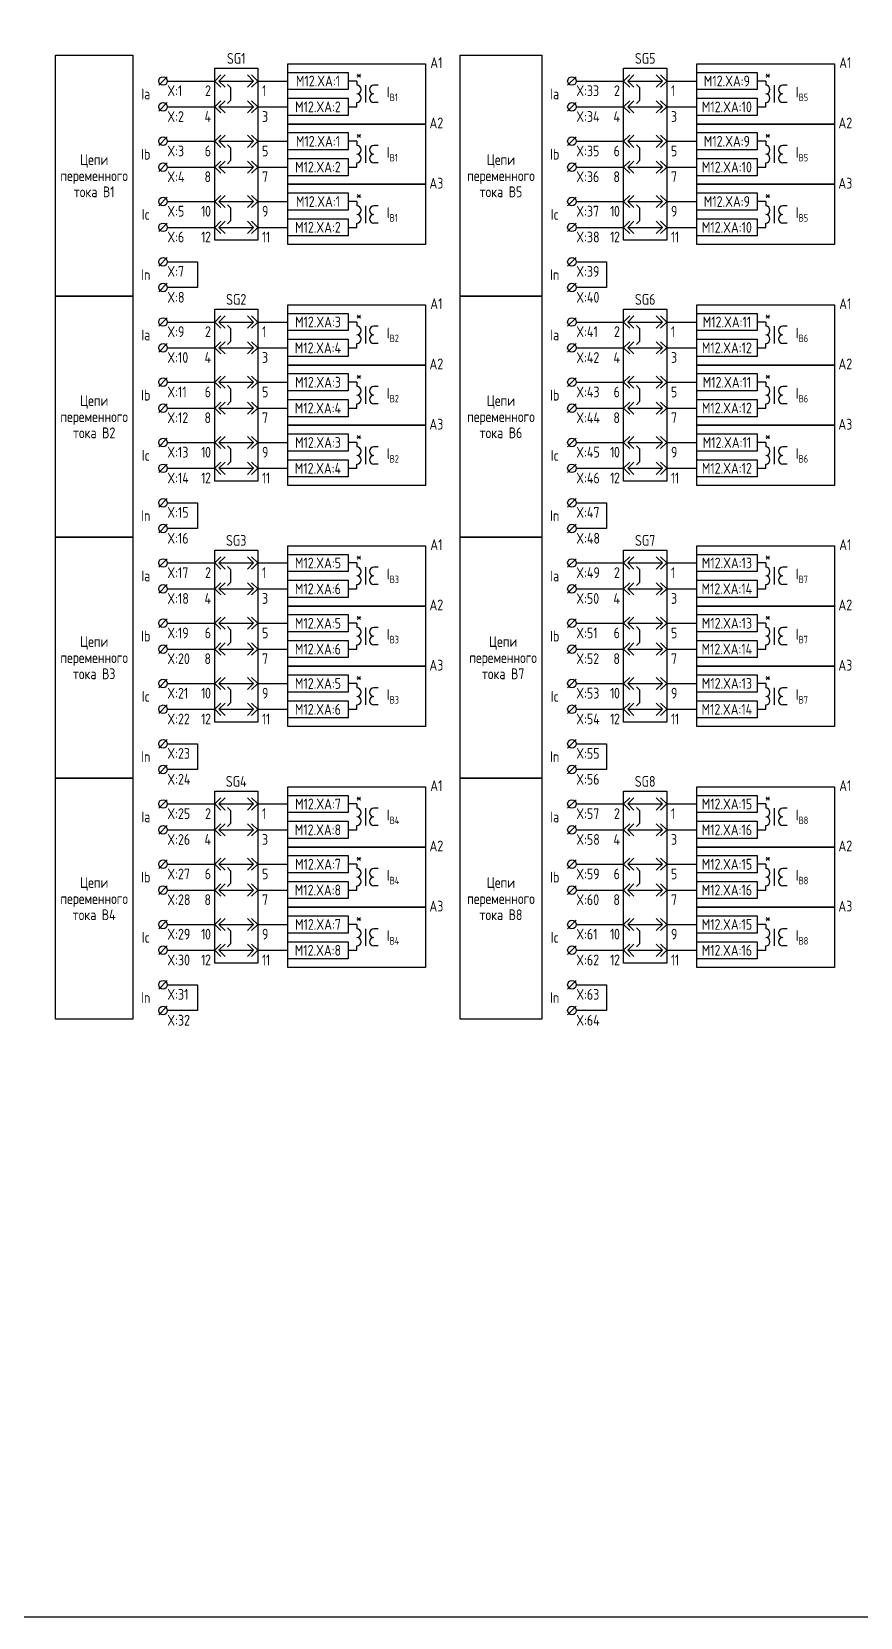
# Model space of a CAD drawing. Header units: millimetres. Extents: x -997 to 6341, y -90 to 618.
# Drawn here: x 20.5 to 213, y -90 to 278.5 of the extents above; entities that cross this region are included whole.
import ezdxf

# ---------------------------------------------------------------- set-up
doc = ezdxf.new("R2010")
doc.units = ezdxf.units.MM
doc.styles.add('Gost_type_A', font='GOST_A.TTF')

# ---------------------------------------------------------------- blocks, each defined once
blk = doc.blocks.new('БИ_разъем')
for p, q in [((0, 0), (1.41, 1.41)), ((0, 0), (1.41, 1.41)), ((0, 0), (1.41, -1.41)), ((0, 0), (1.41, -1.41)), ((1, 0), (2.41, 1.41)), ((1, 0), (2.41, -1.41)), ((1, 0), (9, 0)), ((9, 0), (7.59, 1.41)), ((9, 0), (7.59, -1.41)), ((10, 0), (8.59, 1.41)), ((10, 0), (8.59, 1.41)), ((10, 0), (8.59, -1.41)), ((10, 0), (8.59, -1.41))]:
    blk.add_line(p, q)
blk = doc.blocks.new('БИ_перемычка')
for p, q in [((2.97, -0.79), (3.67, -1.5)), ((3.67, -1.5), (3.67, -4.5)), ((2.97, -5.21), (3.67, -4.5))]:
    blk.add_line(p, q)

msp = doc.modelspace()

# ---------------------------------------------------------------- linework, layer by layer
for p, q in [((52, 268), (50, 266)), ((52, 267), (63, 267)), ((73, 267), (80, 267)), ((96, 267), (94, 267)), ((147, 268), (145, 266)), ((147, 267), (158, 267)), ((168, 267), (175, 267)), ((191, 267), (189, 267)), ((52, 262), (50, 260)), ((147, 262), (145, 260)), ((52.01, 261), (62.83, 261)), ((73.17, 261), (80, 261)), ((94, 261), (96, 261)), ((147, 261), (157.83, 261)), ((168.17, 261), (175, 261)), ((189, 261), (191, 261)), ((52, 254), (50, 252)), ((52.01, 253), (62.83, 253)), ((73.17, 253), (80, 253)), ((96, 253), (94, 253)), ((147, 254), (145, 252)), ((147, 253), (157.83, 253)), ((168.17, 253), (175, 253)), ((191, 253), (189, 253)), ((52, 248), (50, 246)), ((52.01, 247), (62.83, 247)), ((73.17, 247), (80, 247)), ((94, 247), (96, 247)), ((147, 248), (145, 246)), ((147, 247), (157.83, 247)), ((168.17, 247), (175, 247)), ((189, 247), (191, 247)), ((52, 240), (50, 238)), ((147, 240), (145, 238)), ((52.01, 239), (62.83, 239)), ((73.17, 239), (80, 239)), ((96, 239), (94, 239)), ((147, 239), (157.83, 239)), ((168.17, 239), (175, 239)), ((191, 239), (189, 239)), ((52, 234), (50, 232)), ((52.01, 233), (62.83, 233)), ((73.17, 233), (80, 233)), ((94, 233), (96, 233)), ((147, 234), (145, 232)), ((147, 233), (157.83, 233)), ((168.17, 233), (175, 233)), ((189, 233), (191, 233)), ((52, 226), (50, 224)), ((52.01, 225), (59, 225)), ((59, 225), (59, 219)), ((147, 226), (145, 224)), ((147, 225), (154, 225)), ((154, 225), (154, 219)), ((52, 220), (50, 218)), ((59, 219), (52.01, 219)), ((147, 220), (145, 218)), ((154, 219), (147, 219)), ((52, 212), (50, 210)), ((52, 211), (63, 211)), ((73, 211), (80, 211)), ((96, 211), (94, 211)), ((147, 212), (145, 210)), ((147, 211), (158, 211)), ((168, 211), (175, 211)), ((191, 211), (189, 211)), ((52, 206), (50, 204)), ((52.01, 205), (62.83, 205)), ((73.17, 205), (80, 205)), ((94, 205), (96, 205)), ((147, 206), (145, 204)), ((147, 205), (157.83, 205)), ((168.17, 205), (175, 205)), ((189, 205), (191, 205)), ((52, 198), (50, 196)), ((52.01, 197), (62.83, 197)), ((73.17, 197), (80, 197)), ((96, 197), (94, 197)), ((147, 198), (145, 196)), ((147, 197), (157.83, 197)), ((168.17, 197), (175, 197)), ((191, 197), (189, 197)), ((52, 192), (50, 190)), ((147, 192), (145, 190)), ((52.01, 191), (62.83, 191)), ((73.17, 191), (80, 191)), ((94, 191), (96, 191)), ((147, 191), (157.83, 191)), ((168.17, 191), (175, 191)), ((189, 191), (191, 191)), ((52, 184), (50, 182)), ((52.01, 183), (62.83, 183)), ((73.17, 183), (80, 183)), ((96, 183), (94, 183)), ((147, 184), (145, 182)), ((147, 183), (157.83, 183)), ((168.17, 183), (175, 183)), ((191, 183), (189, 183)), ((52, 178), (50, 176)), ((52.01, 177), (62.83, 177)), ((73.17, 177), (80, 177)), ((94, 177), (96, 177)), ((147, 178), (145, 176)), ((147, 177), (157.83, 177)), ((168.17, 177), (175, 177)), ((189, 177), (191, 177)), ((52, 170), (50, 168)), ((147, 170), (145, 168)), ((52.01, 169), (59, 169)), ((59, 169), (59, 163)), ((147, 169), (154, 169)), ((154, 169), (154, 163)), ((52, 164), (50, 162)), ((59, 163), (52.01, 163)), ((147, 164), (145, 162)), ((154, 163), (147, 163)), ((52, 156), (50, 154)), ((52, 155), (63, 155)), ((73, 155), (80, 155)), ((96, 155), (94, 155)), ((147, 156), (145, 154)), ((147, 155), (158, 155)), ((168, 155), (175, 155)), ((191, 155), (189, 155)), ((52, 150), (50, 148)), ((52.01, 149), (62.83, 149)), ((73.17, 149), (80, 149)), ((94, 149), (96, 149)), ((147, 150), (145, 148)), ((147, 149), (157.83, 149)), ((168.17, 149), (175, 149)), ((189, 149), (191, 149)), ((52, 142), (50, 140)), ((52.01, 141), (62.83, 141)), ((73.17, 141), (80, 141)), ((96, 141), (94, 141)), ((147, 142), (145, 140)), ((147, 141), (157.83, 141)), ((168.17, 141), (175, 141)), ((191, 141), (189, 141)), ((52, 136), (50, 134)), ((52.01, 135), (62.83, 135)), ((73.17, 135), (80, 135)), ((94, 135), (96, 135)), ((147, 136), (145, 134)), ((147, 135), (157.83, 135)), ((168.17, 135), (175, 135)), ((189, 135), (191, 135)), ((52, 128), (50, 126)), ((52.01, 127), (62.83, 127)), ((73.17, 127), (80, 127)), ((96, 127), (94, 127)), ((147, 128), (145, 126)), ((147, 127), (157.83, 127)), ((168.17, 127), (175, 127)), ((191, 127), (189, 127)), ((52, 122), (50, 120)), ((147, 122), (145, 120)), ((52.01, 121), (62.83, 121)), ((73.17, 121), (80, 121)), ((94, 121), (96, 121)), ((147, 121), (157.83, 121)), ((168.17, 121), (175, 121)), ((189, 121), (191, 121)), ((52, 114), (50, 112)), ((52.01, 113), (59, 113)), ((59, 113), (59, 107)), ((147, 114), (145, 112)), ((147, 113), (154, 113)), ((154, 113), (154, 107)), ((52, 108), (50, 106)), ((59, 107), (52.01, 107)), ((147, 108), (145, 106)), ((154, 107), (147, 107)), ((52, 100), (50, 98)), ((147, 100), (145, 98)), ((52, 99), (63, 99)), ((73, 99), (80, 99)), ((96, 99), (94, 99)), ((147, 99), (158, 99)), ((168, 99), (175, 99)), ((191, 99), (189, 99)), ((52, 94), (50, 92)), ((52.01, 93), (62.83, 93)), ((73.17, 93), (80, 93)), ((94, 93), (96, 93)), ((147, 94), (145, 92)), ((147, 93), (157.83, 93)), ((168.17, 93), (175, 93)), ((189, 93), (191, 93)), ((52, 86), (50, 84)), ((52.01, 85), (62.83, 85)), ((73.17, 85), (80, 85)), ((96, 85), (94, 85)), ((147, 86), (145, 84)), ((147, 85), (157.83, 85)), ((168.17, 85), (175, 85)), ((191, 85), (189, 85)), ((52, 80), (50, 78)), ((52.01, 79), (62.83, 79)), ((73.17, 79), (80, 79)), ((94, 79), (96, 79)), ((147, 80), (145, 78)), ((147, 79), (157.83, 79)), ((168.17, 79), (175, 79)), ((189, 79), (191, 79)), ((52, 72), (50, 70)), ((52.01, 71), (62.83, 71)), ((73.17, 71), (80, 71)), ((96, 71), (94, 71)), ((147, 72), (145, 70)), ((147, 71), (157.83, 71)), ((168.17, 71), (175, 71)), ((191, 71), (189, 71)), ((52, 66), (50, 64)), ((52.01, 65), (62.83, 65)), ((73.17, 65), (80, 65)), ((94, 65), (96, 65)), ((147, 66), (145, 64)), ((147, 65), (157.83, 65)), ((168.17, 65), (175, 65)), ((189, 65), (191, 65)), ((52, 58), (50, 56)), ((52.01, 57), (59, 57)), ((59, 57), (59, 51)), ((147, 58), (145, 56)), ((147, 57), (154, 57)), ((154, 57), (154, 51)), ((52, 52), (50, 50)), ((147, 52), (145, 50)), ((59, 51), (52.01, 51)), ((154, 51), (147, 51))]:
    msp.add_line(p, q)
at = {"ltscale": 4}
for p, q in [((96, 267), (96, 266)), ((96, 266.5), (96, 266)), ((98, 266), (98, 262)), ((98, 266), (98, 262)), ((101, 266), (100, 266)), ((101, 266), (100, 266)), ((191, 267), (191, 266)), ((191, 266.5), (191, 266)), ((193, 266), (193, 262)), ((193, 266), (193, 262)), ((196, 266), (195, 266)), ((196, 266), (195, 266)), ((96, 261), (96, 262)), ((101, 262), (100, 262)), ((101, 262), (100, 262)), ((191, 261), (191, 262)), ((196, 262), (195, 262)), ((196, 262), (195, 262)), ((96, 253), (96, 252)), ((96, 252.5), (96, 252)), ((98, 252), (98, 248)), ((98, 252), (98, 248)), ((101, 252), (100, 252)), ((101, 252), (100, 252)), ((191, 253), (191, 252)), ((191, 252.5), (191, 252)), ((193, 252), (193, 248)), ((193, 252), (193, 248)), ((196, 252), (195, 252)), ((196, 252), (195, 252)), ((96, 247), (96, 248)), ((101, 248), (100, 248)), ((101, 248), (100, 248)), ((191, 247), (191, 248)), ((196, 248), (195, 248)), ((196, 248), (195, 248)), ((96, 239), (96, 238)), ((96, 238.5), (96, 238)), ((98, 238), (98, 234)), ((98, 238), (98, 234)), ((101, 238), (100, 238)), ((101, 238), (100, 238)), ((191, 239), (191, 238)), ((191, 238.5), (191, 238)), ((193, 238), (193, 234)), ((193, 238), (193, 234)), ((196, 238), (195, 238)), ((196, 238), (195, 238)), ((96, 233), (96, 234)), ((101, 234), (100, 234)), ((101, 234), (100, 234)), ((191, 233), (191, 234)), ((196, 234), (195, 234)), ((196, 234), (195, 234)), ((96, 211), (96, 210)), ((96, 210.5), (96, 210)), ((191, 211), (191, 210)), ((191, 210.5), (191, 210)), ((98, 210), (98, 206)), ((98, 210), (98, 206)), ((101, 210), (100, 210)), ((101, 210), (100, 210)), ((193, 210), (193, 206)), ((193, 210), (193, 206)), ((196, 210), (195, 210)), ((196, 210), (195, 210)), ((96, 205), (96, 206)), ((101, 206), (100, 206)), ((101, 206), (100, 206)), ((191, 205), (191, 206)), ((196, 206), (195, 206)), ((196, 206), (195, 206)), ((96, 197), (96, 196)), ((96, 196.5), (96, 196)), ((98, 196), (98, 192)), ((98, 196), (98, 192)), ((101, 196), (100, 196)), ((101, 196), (100, 196)), ((191, 197), (191, 196)), ((191, 196.5), (191, 196)), ((193, 196), (193, 192)), ((193, 196), (193, 192)), ((196, 196), (195, 196)), ((196, 196), (195, 196)), ((96, 191), (96, 192)), ((101, 192), (100, 192)), ((101, 192), (100, 192)), ((191, 191), (191, 192)), ((196, 192), (195, 192)), ((196, 192), (195, 192)), ((96, 183), (96, 182)), ((96, 182.5), (96, 182)), ((98, 182), (98, 178)), ((98, 182), (98, 178)), ((101, 182), (100, 182)), ((101, 182), (100, 182)), ((191, 183), (191, 182)), ((191, 182.5), (191, 182)), ((193, 182), (193, 178)), ((193, 182), (193, 178)), ((196, 182), (195, 182)), ((196, 182), (195, 182)), ((96, 177), (96, 178)), ((101, 178), (100, 178)), ((101, 178), (100, 178)), ((191, 177), (191, 178)), ((196, 178), (195, 178)), ((196, 178), (195, 178)), ((96, 155), (96, 154)), ((191, 155), (191, 154)), ((96, 154.5), (96, 154)), ((98, 154), (98, 150)), ((98, 154), (98, 150)), ((101, 154), (100, 154)), ((101, 154), (100, 154)), ((191, 154.5), (191, 154)), ((193, 154), (193, 150)), ((193, 154), (193, 150)), ((196, 154), (195, 154)), ((196, 154), (195, 154)), ((96, 149), (96, 150)), ((101, 150), (100, 150)), ((101, 150), (100, 150)), ((191, 149), (191, 150)), ((196, 150), (195, 150)), ((196, 150), (195, 150)), ((96, 141), (96, 140)), ((96, 140.5), (96, 140)), ((191, 141), (191, 140)), ((191, 140.5), (191, 140)), ((98, 140), (98, 136)), ((98, 140), (98, 136)), ((101, 140), (100, 140)), ((101, 140), (100, 140)), ((193, 140), (193, 136)), ((193, 140), (193, 136)), ((196, 140), (195, 140)), ((196, 140), (195, 140)), ((96, 135), (96, 136)), ((101, 136), (100, 136)), ((101, 136), (100, 136)), ((191, 135), (191, 136)), ((196, 136), (195, 136)), ((196, 136), (195, 136)), ((96, 127), (96, 126)), ((96, 126.5), (96, 126)), ((98, 126), (98, 122)), ((98, 126), (98, 122)), ((101, 126), (100, 126)), ((101, 126), (100, 126)), ((191, 127), (191, 126)), ((191, 126.5), (191, 126)), ((193, 126), (193, 122)), ((193, 126), (193, 122)), ((196, 126), (195, 126)), ((196, 126), (195, 126)), ((96, 121), (96, 122)), ((101, 122), (100, 122)), ((101, 122), (100, 122)), ((191, 121), (191, 122)), ((196, 122), (195, 122)), ((196, 122), (195, 122)), ((96, 99), (96, 98)), ((96, 98.5), (96, 98)), ((98, 98), (98, 94)), ((98, 98), (98, 94)), ((101, 98), (100, 98)), ((101, 98), (100, 98)), ((191, 99), (191, 98)), ((191, 98.5), (191, 98)), ((193, 98), (193, 94)), ((193, 98), (193, 94)), ((196, 98), (195, 98)), ((196, 98), (195, 98)), ((96, 93), (96, 94)), ((101, 94), (100, 94)), ((101, 94), (100, 94)), ((191, 93), (191, 94)), ((196, 94), (195, 94)), ((196, 94), (195, 94)), ((96, 85), (96, 84)), ((191, 85), (191, 84)), ((96, 84.5), (96, 84)), ((98, 84), (98, 80)), ((98, 84), (98, 80)), ((101, 84), (100, 84)), ((101, 84), (100, 84)), ((191, 84.5), (191, 84)), ((193, 84), (193, 80)), ((193, 84), (193, 80)), ((196, 84), (195, 84)), ((196, 84), (195, 84)), ((96, 79), (96, 80)), ((101, 80), (100, 80)), ((101, 80), (100, 80)), ((191, 79), (191, 80)), ((196, 80), (195, 80)), ((196, 80), (195, 80)), ((96, 71), (96, 70)), ((96, 70.5), (96, 70)), ((191, 71), (191, 70)), ((191, 70.5), (191, 70)), ((98, 70), (98, 66)), ((98, 70), (98, 66)), ((101, 70), (100, 70)), ((101, 70), (100, 70)), ((193, 70), (193, 66)), ((193, 70), (193, 66)), ((196, 70), (195, 70)), ((196, 70), (195, 70)), ((96, 65), (96, 66)), ((101, 66), (100, 66)), ((101, 66), (100, 66)), ((191, 65), (191, 66)), ((196, 66), (195, 66)), ((196, 66), (195, 66))]:
    msp.add_line(p, q, dxfattribs=at)
for points in [[(-997, 618), (6340.99, 618), (6340.99, -90), (-997, -90)], [(44, 217), (26, 217), (26, 273), (44, 273)], [(139, 217), (120, 217), (120, 273), (139, 273)], [(63, 270), (73, 270), (73, 230), (63, 230)], [(80, 271), (112, 271), (112, 257), (80, 257)], [(80, 269), (94, 269), (94, 265), (80, 265)], [(158, 270), (168, 270), (168, 230), (158, 230)], [(175, 271), (207, 271), (207, 257), (175, 257)], [(175, 269), (189, 269), (189, 265), (175, 265)], [(80, 263), (94, 263), (94, 259), (80, 259)], [(175, 263), (189, 263), (189, 259), (175, 259)], [(80, 257), (112, 257), (112, 243), (80, 243)], [(80, 255), (94, 255), (94, 251), (80, 251)], [(175, 257), (207, 257), (207, 243), (175, 243)], [(175, 255), (189, 255), (189, 251), (175, 251)], [(80, 249), (94, 249), (94, 245), (80, 245)], [(175, 249), (189, 249), (189, 245), (175, 245)], [(80, 243), (112, 243), (112, 229), (80, 229)], [(80, 241), (94, 241), (94, 237), (80, 237)], [(175, 243), (207, 243), (207, 229), (175, 229)], [(175, 241), (189, 241), (189, 237), (175, 237)], [(80, 235), (94, 235), (94, 231), (80, 231)], [(175, 235), (189, 235), (189, 231), (175, 231)], [(44, 161), (26, 161), (26, 217), (44, 217)], [(63, 214), (73, 214), (73, 174), (63, 174)], [(80, 215), (112, 215), (112, 201), (80, 201)], [(139, 161), (120, 161), (120, 217), (139, 217)], [(158, 214), (168, 214), (168, 174), (158, 174)], [(175, 215), (207, 215), (207, 201), (175, 201)], [(80, 213), (94, 213), (94, 209), (80, 209)], [(175, 213), (189, 213), (189, 209), (175, 209)], [(80, 207), (94, 207), (94, 203), (80, 203)], [(175, 207), (189, 207), (189, 203), (175, 203)], [(80, 201), (112, 201), (112, 187), (80, 187)], [(80, 199), (94, 199), (94, 195), (80, 195)], [(175, 201), (207, 201), (207, 187), (175, 187)], [(175, 199), (189, 199), (189, 195), (175, 195)], [(80, 193), (94, 193), (94, 189), (80, 189)], [(175, 193), (189, 193), (189, 189), (175, 189)], [(80, 187), (112, 187), (112, 173), (80, 173)], [(80, 185), (94, 185), (94, 181), (80, 181)], [(175, 187), (207, 187), (207, 173), (175, 173)], [(175, 185), (189, 185), (189, 181), (175, 181)], [(80, 179), (94, 179), (94, 175), (80, 175)], [(175, 179), (189, 179), (189, 175), (175, 175)], [(44, 105), (26, 105), (26, 161), (44, 161)], [(80, 159), (112, 159), (112, 145), (80, 145)], [(139, 105), (120, 105), (120, 161), (139, 161)], [(175, 159), (207, 159), (207, 145), (175, 145)], [(63, 158), (73, 158), (73, 118), (63, 118)], [(80, 157), (94, 157), (94, 153), (80, 153)], [(158, 158), (168, 158), (168, 118), (158, 118)], [(175, 157), (189, 157), (189, 153), (175, 153)], [(80, 151), (94, 151), (94, 147), (80, 147)], [(175, 151), (189, 151), (189, 147), (175, 147)], [(80, 145), (112, 145), (112, 131), (80, 131)], [(175, 145), (207, 145), (207, 131), (175, 131)], [(80, 143), (94, 143), (94, 139), (80, 139)], [(175, 143), (189, 143), (189, 139), (175, 139)], [(80, 137), (94, 137), (94, 133), (80, 133)], [(175, 137), (189, 137), (189, 133), (175, 133)], [(80, 131), (112, 131), (112, 117), (80, 117)], [(80, 129), (94, 129), (94, 125), (80, 125)], [(175, 131), (207, 131), (207, 117), (175, 117)], [(175, 129), (189, 129), (189, 125), (175, 125)], [(80, 123), (94, 123), (94, 119), (80, 119)], [(175, 123), (189, 123), (189, 119), (175, 119)], [(44, 49), (26, 49), (26, 105), (44, 105)], [(139, 49), (120, 49), (120, 105), (139, 105)], [(63, 102), (73, 102), (73, 62), (63, 62)], [(80, 103), (112, 103), (112, 89), (80, 89)], [(80, 101), (94, 101), (94, 97), (80, 97)], [(158, 102), (168, 102), (168, 62), (158, 62)], [(175, 103), (207, 103), (207, 89), (175, 89)], [(175, 101), (189, 101), (189, 97), (175, 97)], [(80, 95), (94, 95), (94, 91), (80, 91)], [(175, 95), (189, 95), (189, 91), (175, 91)], [(80, 89), (112, 89), (112, 75), (80, 75)], [(175, 89), (207, 89), (207, 75), (175, 75)], [(80, 87), (94, 87), (94, 83), (80, 83)], [(175, 87), (189, 87), (189, 83), (175, 83)], [(80, 81), (94, 81), (94, 77), (80, 77)], [(175, 81), (189, 81), (189, 77), (175, 77)], [(80, 75), (112, 75), (112, 61), (80, 61)], [(175, 75), (207, 75), (207, 61), (175, 61)], [(80, 73), (94, 73), (94, 69), (80, 69)], [(175, 73), (189, 73), (189, 69), (175, 69)], [(80, 67), (94, 67), (94, 63), (80, 63)], [(175, 67), (189, 67), (189, 63), (175, 63)]]:
    msp.add_lwpolyline(points, close=True)
for centre in [(51, 267), (146, 267), (51, 261), (146, 261), (51, 253), (146, 253), (51, 247), (146, 247), (51, 239), (146, 239), (51, 233), (146, 233), (51, 225), (146, 225), (51, 219), (146, 219), (51, 211), (146, 211), (51, 205), (146, 205), (51, 197), (146, 197), (51, 191), (146, 191), (51, 183), (146, 183), (51, 177), (146, 177), (51, 169), (146, 169), (51, 163), (146, 163), (51, 155), (146, 155), (51, 149), (146, 149), (51, 141), (146, 141), (51, 135), (146, 135), (51, 127), (146, 127), (51, 121), (146, 121), (51, 113), (146, 113), (51, 107), (146, 107), (51, 99), (146, 99), (51, 93), (146, 93), (51, 85), (146, 85), (51, 79), (146, 79), (51, 71), (146, 71), (51, 65), (146, 65), (51, 57), (146, 57), (51, 51), (146, 51)]:
    msp.add_circle(centre, 1)
for centre, start, end in [((96, 265), 270, 90), ((96, 265), 270, 90), ((100, 265), 90, 270), ((100, 265), 90, 270), ((191, 265), 270, 90), ((191, 265), 270, 90), ((195, 265), 90, 270), ((195, 265), 90, 270), ((96, 263), 270, 90), ((96, 263), 270, 90), ((100, 263), 90, 270), ((100, 263), 90, 270), ((191, 263), 270, 90), ((191, 263), 270, 90), ((195, 263), 90, 270), ((195, 263), 90, 270), ((96, 251), 270, 90), ((96, 251), 270, 90), ((100, 251), 90, 270), ((100, 251), 90, 270), ((191, 251), 270, 90), ((191, 251), 270, 90), ((195, 251), 90, 270), ((195, 251), 90, 270), ((96, 249), 270, 90), ((96, 249), 270, 90), ((100, 249), 90, 270), ((100, 249), 90, 270), ((191, 249), 270, 90), ((191, 249), 270, 90), ((195, 249), 90, 270), ((195, 249), 90, 270), ((96, 237), 270, 90), ((96, 237), 270, 90), ((96, 235), 270, 90), ((96, 235), 270, 90), ((100, 237), 90, 270), ((100, 237), 90, 270), ((100, 235), 90, 270), ((100, 235), 90, 270), ((191, 237), 270, 90), ((191, 237), 270, 90), ((191, 235), 270, 90), ((191, 235), 270, 90), ((195, 237), 90, 270), ((195, 237), 90, 270), ((195, 235), 90, 270), ((195, 235), 90, 270), ((96, 209), 270, 90), ((96, 209), 270, 90), ((96, 207), 270, 90), ((96, 207), 270, 90), ((100, 209), 90, 270), ((100, 209), 90, 270), ((100, 207), 90, 270), ((100, 207), 90, 270), ((191, 209), 270, 90), ((191, 209), 270, 90), ((191, 207), 270, 90), ((191, 207), 270, 90), ((195, 209), 90, 270), ((195, 209), 90, 270), ((195, 207), 90, 270), ((195, 207), 90, 270), ((96, 195), 270, 90), ((96, 195), 270, 90), ((100, 195), 90, 270), ((100, 195), 90, 270), ((191, 195), 270, 90), ((191, 195), 270, 90), ((195, 195), 90, 270), ((195, 195), 90, 270), ((96, 193), 270, 90), ((96, 193), 270, 90), ((100, 193), 90, 270), ((100, 193), 90, 270), ((191, 193), 270, 90), ((191, 193), 270, 90), ((195, 193), 90, 270), ((195, 193), 90, 270), ((96, 181), 270, 90), ((96, 181), 270, 90), ((100, 181), 90, 270), ((100, 181), 90, 270), ((191, 181), 270, 90), ((191, 181), 270, 90), ((195, 181), 90, 270), ((195, 181), 90, 270), ((96, 179), 270, 90), ((96, 179), 270, 90), ((100, 179), 90, 270), ((100, 179), 90, 270), ((191, 179), 270, 90), ((191, 179), 270, 90), ((195, 179), 90, 270), ((195, 179), 90, 270), ((96, 153), 270, 90), ((96, 153), 270, 90), ((96, 151), 270, 90), ((96, 151), 270, 90), ((100, 153), 90, 270), ((100, 153), 90, 270), ((100, 151), 90, 270), ((100, 151), 90, 270), ((191, 153), 270, 90), ((191, 153), 270, 90), ((191, 151), 270, 90), ((191, 151), 270, 90), ((195, 153), 90, 270), ((195, 153), 90, 270), ((195, 151), 90, 270), ((195, 151), 90, 270), ((96, 139), 270, 90), ((96, 139), 270, 90), ((96, 137), 270, 90), ((96, 137), 270, 90), ((100, 139), 90, 270), ((100, 139), 90, 270), ((100, 137), 90, 270), ((100, 137), 90, 270), ((191, 139), 270, 90), ((191, 139), 270, 90), ((191, 137), 270, 90), ((191, 137), 270, 90), ((195, 139), 90, 270), ((195, 139), 90, 270), ((195, 137), 90, 270), ((195, 137), 90, 270), ((96, 125), 270, 90), ((96, 125), 270, 90), ((100, 125), 90, 270), ((100, 125), 90, 270), ((191, 125), 270, 90), ((191, 125), 270, 90), ((195, 125), 90, 270), ((195, 125), 90, 270), ((96, 123), 270, 90), ((96, 123), 270, 90), ((100, 123), 90, 270), ((100, 123), 90, 270), ((191, 123), 270, 90), ((191, 123), 270, 90), ((195, 123), 90, 270), ((195, 123), 90, 270), ((96, 97), 270, 90), ((96, 97), 270, 90), ((96, 95), 270, 90), ((96, 95), 270, 90), ((100, 97), 90, 270), ((100, 97), 90, 270), ((100, 95), 90, 270), ((100, 95), 90, 270), ((191, 97), 270, 90), ((191, 97), 270, 90), ((191, 95), 270, 90), ((191, 95), 270, 90), ((195, 97), 90, 270), ((195, 97), 90, 270), ((195, 95), 90, 270), ((195, 95), 90, 270), ((96, 83), 270, 90), ((96, 83), 270, 90), ((96, 81), 270, 90), ((96, 81), 270, 90), ((100, 83), 90, 270), ((100, 83), 90, 270), ((100, 81), 90, 270), ((100, 81), 90, 270), ((191, 83), 270, 90), ((191, 83), 270, 90), ((191, 81), 270, 90), ((191, 81), 270, 90), ((195, 83), 90, 270), ((195, 83), 90, 270), ((195, 81), 90, 270), ((195, 81), 90, 270), ((96, 69), 270, 90), ((96, 69), 270, 90), ((96, 67), 270, 90), ((96, 67), 270, 90), ((100, 69), 90, 270), ((100, 69), 90, 270), ((100, 67), 90, 270), ((100, 67), 90, 270), ((191, 69), 270, 90), ((191, 69), 270, 90), ((191, 67), 270, 90), ((191, 67), 270, 90), ((195, 69), 90, 270), ((195, 69), 90, 270), ((195, 67), 90, 270), ((195, 67), 90, 270)]:
    msp.add_arc(centre, 1, start, end, dxfattribs=at)

# ---------------------------------------------------------------- block references
for name, p in [('БИ_разъем', (63, 267)), ('БИ_перемычка', (63, 267)), ('БИ_разъем', (158, 267)), ('БИ_перемычка', (158, 267)), ('БИ_разъем', (63, 261)), ('БИ_разъем', (158, 261)), ('БИ_разъем', (63, 253)), ('БИ_разъем', (158, 253)), ('БИ_перемычка', (63, 253)), ('БИ_перемычка', (158, 253)), ('БИ_разъем', (63, 247)), ('БИ_разъем', (158, 247)), ('БИ_разъем', (63, 239)), ('БИ_разъем', (158, 239)), ('БИ_перемычка', (63, 239)), ('БИ_перемычка', (158, 239)), ('БИ_разъем', (63, 233)), ('БИ_разъем', (158, 233)), ('БИ_разъем', (63, 211)), ('БИ_перемычка', (63, 211)), ('БИ_разъем', (158, 211)), ('БИ_перемычка', (158, 211)), ('БИ_разъем', (63, 205)), ('БИ_разъем', (158, 205)), ('БИ_разъем', (63, 197)), ('БИ_перемычка', (63, 197)), ('БИ_разъем', (158, 197)), ('БИ_перемычка', (158, 197)), ('БИ_разъем', (63, 191)), ('БИ_разъем', (158, 191)), ('БИ_разъем', (63, 183)), ('БИ_разъем', (158, 183)), ('БИ_перемычка', (63, 183)), ('БИ_перемычка', (158, 183)), ('БИ_разъем', (63, 177)), ('БИ_разъем', (158, 177)), ('БИ_разъем', (63, 155)), ('БИ_разъем', (158, 155)), ('БИ_перемычка', (63, 155)), ('БИ_перемычка', (158, 155)), ('БИ_разъем', (63, 149)), ('БИ_разъем', (158, 149)), ('БИ_разъем', (63, 141)), ('БИ_перемычка', (63, 141)), ('БИ_разъем', (158, 141)), ('БИ_перемычка', (158, 141)), ('БИ_разъем', (63, 135)), ('БИ_разъем', (158, 135)), ('БИ_разъем', (63, 127)), ('БИ_перемычка', (63, 127)), ('БИ_разъем', (158, 127)), ('БИ_перемычка', (158, 127)), ('БИ_разъем', (63, 121)), ('БИ_разъем', (158, 121)), ('БИ_разъем', (63, 99)), ('БИ_разъем', (158, 99)), ('БИ_перемычка', (63, 99)), ('БИ_перемычка', (158, 99)), ('БИ_разъем', (63, 93)), ('БИ_разъем', (158, 93)), ('БИ_разъем', (63, 85)), ('БИ_разъем', (158, 85)), ('БИ_перемычка', (63, 85)), ('БИ_перемычка', (158, 85)), ('БИ_разъем', (63, 79)), ('БИ_разъем', (158, 79)), ('БИ_разъем', (63, 71)), ('БИ_перемычка', (63, 71)), ('БИ_разъем', (158, 71)), ('БИ_перемычка', (158, 71)), ('БИ_разъем', (63, 65)), ('БИ_разъем', (158, 65))]:
    msp.add_blockref(name, p)

# ---------------------------------------------------------------- texts
at = {"char_height": 2.5, "line_spacing_factor": 0.9, "style": 'Gost_type_A'}
for s, insert, width, attachment_point in [('SG1', (68, 271), 10, 8), ('SG5', (163, 271), 10, 8), ('A1', (114.5, 270), 35, 8), ('A1', (209.5, 270), 35, 8), ('X:1', (52, 266), 10, 1), ('{\\T0.9;2}', (62, 266), 5, 3), ('{\\T0.9;1}', (74, 266), 5, 1), ('X:33', (147, 266), 10, 1), ('{\\T0.9;2}', (157, 266), 5, 3), ('{\\T0.9;1}', (169, 266), 5, 1), ('Ia', (47, 264), 6, 5), ('Ia', (142, 264), 6, 5), ('X:2', (52, 260), 10, 1), ('{\\T0.9;4}', (62, 260), 5, 3), ('{\\T0.9;3}', (74, 260), 5, 1), ('A2', (114.5, 256), 35, 8), ('X:34', (147, 260), 10, 1), ('{\\T0.9;4}', (157, 260), 5, 3), ('{\\T0.9;3}', (169, 260), 5, 1), ('A2', (209.5, 256), 35, 8), ('Ib', (47, 250), 6, 5), ('X:3', (52, 252), 10, 1), ('{\\T0.9;6}', (62, 252), 5, 3), ('{\\T0.9;5}', (74, 252), 5, 1), ('Ib', (142, 250), 6, 5), ('X:35', (147, 252), 10, 1), ('{\\T0.9;6}', (157, 252), 5, 3), ('{\\T0.9;5}', (169, 252), 5, 1), ('Цепи переменного тока В1', (35, 245), 18, 5), ('Цепи переменного тока В5', (129.5, 245), 19, 5), ('X:4', (52, 246), 10, 1), ('{\\T0.9;8}', (62, 246), 5, 3), ('{\\T0.9;7}', (74, 246), 5, 1), ('A3', (114.5, 242), 35, 8), ('X:36', (147, 246), 10, 1), ('{\\T0.9;8}', (157, 246), 5, 3), ('{\\T0.9;7}', (169, 246), 5, 1), ('A3', (209.5, 242), 35, 8), ('Ic', (47, 236), 6, 5), ('X:5', (52, 238), 10, 1), ('{\\T0.9;10}', (62, 238), 5, 3), ('{\\T0.9;9}', (74, 238), 5, 1), ('Ic', (142, 236), 6, 5), ('X:37', (147, 238), 10, 1), ('{\\T0.9;10}', (157, 238), 5, 3), ('{\\T0.9;9}', (169, 238), 5, 1), ('X:6', (52, 232), 10, 1), ('{\\T0.9;12}', (62, 232), 5, 3), ('{\\T0.9;11}', (74, 232), 5, 1), ('X:38', (147, 232), 10, 1), ('{\\T0.9;12}', (157, 232), 5, 3), ('{\\T0.9;11}', (169, 232), 5, 1), ('In', (47, 222), 6, 5), ('X:7', (52, 224), 10, 1), ('In', (142, 222), 6, 5), ('X:39', (147, 224), 10, 1), ('X:8', (52, 218), 10, 1), ('SG2', (68, 215), 10, 8), ('X:40', (147, 218), 10, 1), ('SG6', (163, 215), 10, 8), ('A1', (114.5, 214), 35, 8), ('A1', (209.5, 214), 35, 8), ('Ia', (47, 208), 6, 5), ('X:9', (52, 210), 10, 1), ('{\\T0.9;2}', (62, 210), 5, 3), ('{\\T0.9;1}', (74, 210), 5, 1), ('Ia', (142, 208), 6, 5), ('X:41', (147, 210), 10, 1), ('{\\T0.9;2}', (157, 210), 5, 3), ('{\\T0.9;1}', (169, 210), 5, 1), ('X:10', (52, 204), 10, 1), ('{\\T0.9;4}', (62, 204), 5, 3), ('{\\T0.9;3}', (74, 204), 5, 1), ('X:42', (147, 204), 10, 1), ('{\\T0.9;4}', (157, 204), 5, 3), ('{\\T0.9;3}', (169, 204), 5, 1), ('A2', (114.5, 200), 35, 8), ('A2', (209.5, 200), 35, 8), ('X:11', (52, 196), 10, 1), ('{\\T0.9;6}', (62, 196), 5, 3), ('{\\T0.9;5}', (74, 196), 5, 1), ('X:43', (147, 196), 10, 1), ('{\\T0.9;6}', (157, 196), 5, 3), ('{\\T0.9;5}', (169, 196), 5, 1), ('Цепи переменного тока В2', (35, 189), 18, 5), ('Ib', (47, 194), 6, 5), ('Цепи переменного тока В6', (129.5, 189), 19, 5), ('Ib', (142, 194), 6, 5), ('X:12', (52, 190), 10, 1), ('{\\T0.9;8}', (62, 190), 5, 3), ('{\\T0.9;7}', (74, 190), 5, 1), ('A3', (114.5, 186), 35, 8), ('X:44', (147, 190), 10, 1), ('{\\T0.9;8}', (157, 190), 5, 3), ('{\\T0.9;7}', (169, 190), 5, 1), ('A3', (209.5, 186), 35, 8), ('Ic', (47, 180), 6, 5), ('X:13', (52, 182), 10, 1), ('{\\T0.9;10}', (62, 182), 5, 3), ('{\\T0.9;9}', (74, 182), 5, 1), ('Ic', (142, 180), 6, 5), ('X:45', (147, 182), 10, 1), ('{\\T0.9;10}', (157, 182), 5, 3), ('{\\T0.9;9}', (169, 182), 5, 1), ('X:14', (52, 176), 10, 1), ('{\\T0.9;12}', (62, 176), 5, 3), ('{\\T0.9;11}', (74, 176), 5, 1), ('X:46', (147, 176), 10, 1), ('{\\T0.9;12}', (157, 176), 5, 3), ('{\\T0.9;11}', (169, 176), 5, 1), ('In', (47, 166), 6, 5), ('X:15', (52, 168), 10, 1), ('In', (142, 166), 6, 5), ('X:47', (147, 168), 10, 1), ('X:16', (52, 162), 10, 1), ('SG3', (68, 159), 10, 8), ('A1', (114.5, 158), 35, 8), ('X:48', (147, 162), 10, 1), ('SG7', (163, 159), 10, 8), ('A1', (209.5, 158), 35, 8), ('Ia', (47, 152), 6, 5), ('X:17', (52, 154), 10, 1), ('{\\T0.9;2}', (62, 154), 5, 3), ('{\\T0.9;1}', (74, 154), 5, 1), ('Ia', (142, 152), 6, 5), ('X:49', (147, 154), 10, 1), ('{\\T0.9;2}', (157, 154), 5, 3), ('{\\T0.9;1}', (169, 154), 5, 1), ('X:18', (52, 148), 10, 1), ('{\\T0.9;4}', (62, 148), 5, 3), ('{\\T0.9;3}', (74, 148), 5, 1), ('X:50', (147, 148), 10, 1), ('{\\T0.9;4}', (157, 148), 5, 3), ('{\\T0.9;3}', (169, 148), 5, 1), ('A2', (114.5, 144), 35, 8), ('A2', (209.5, 144), 35, 8), ('Цепи переменного тока В3', (35, 133), 18, 5), ('Ib', (47, 138), 6, 5), ('X:19', (52, 140), 10, 1), ('{\\T0.9;6}', (62, 140), 5, 3), ('{\\T0.9;5}', (74, 140), 5, 1), ('Цепи переменного тока В7', (130, 133), 18, 5), ('Ib', (142, 138), 6, 5), ('X:51', (147, 140), 10, 1), ('{\\T0.9;6}', (157, 140), 5, 3), ('{\\T0.9;5}', (169, 140), 5, 1), ('X:20', (52, 134), 10, 1), ('{\\T0.9;8}', (62, 134), 5, 3), ('{\\T0.9;7}', (74, 134), 5, 1), ('X:52', (147, 134), 10, 1), ('{\\T0.9;8}', (157, 134), 5, 3), ('{\\T0.9;7}', (169, 134), 5, 1), ('A3', (114.5, 130), 35, 8), ('A3', (209.5, 130), 35, 8), ('X:21', (52, 126), 10, 1), ('{\\T0.9;10}', (62, 126), 5, 3), ('{\\T0.9;9}', (74, 126), 5, 1), ('X:53', (147, 126), 10, 1), ('{\\T0.9;10}', (157, 126), 5, 3), ('{\\T0.9;9}', (169, 126), 5, 1), ('Ic', (47, 124), 6, 5), ('Ic', (142, 124), 6, 5), ('X:22', (52, 120), 10, 1), ('{\\T0.9;12}', (62, 120), 5, 3), ('{\\T0.9;11}', (74, 120), 5, 1), ('X:54', (147, 120), 10, 1), ('{\\T0.9;12}', (157, 120), 5, 3), ('{\\T0.9;11}', (169, 120), 5, 1), ('In', (47, 110), 6, 5), ('X:23', (52, 112), 10, 1), ('In', (142, 110), 6, 5), ('X:55', (147, 112), 10, 1), ('X:24', (52, 106), 10, 1), ('SG4', (68, 103), 10, 8), ('A1', (114.5, 102), 35, 8), ('X:56', (147, 106), 10, 1), ('SG8', (163, 103), 10, 8), ('A1', (209.5, 102), 35, 8), ('Ia', (47, 96), 6, 5), ('X:25', (52, 98), 10, 1), ('{\\T0.9;2}', (62, 98), 5, 3), ('{\\T0.9;1}', (74, 98), 5, 1), ('Ia', (142, 96), 6, 5), ('X:57', (147, 98), 10, 1), ('{\\T0.9;2}', (157, 98), 5, 3), ('{\\T0.9;1}', (169, 98), 5, 1), ('X:26', (52, 92), 10, 1), ('{\\T0.9;4}', (62, 92), 5, 3), ('{\\T0.9;3}', (74, 92), 5, 1), ('A2', (114.5, 88), 35, 8), ('X:58', (147, 92), 10, 1), ('{\\T0.9;4}', (157, 92), 5, 3), ('{\\T0.9;3}', (169, 92), 5, 1), ('A2', (209.5, 88), 35, 8), ('Цепи переменного тока В4', (35, 77), 18, 5), ('Ib', (47, 82), 6, 5), ('X:27', (52, 84), 10, 1), ('{\\T0.9;6}', (62, 84), 5, 3), ('{\\T0.9;5}', (74, 84), 5, 1), ('Цепи переменного тока В8', (129.5, 77), 19, 5), ('Ib', (142, 82), 6, 5), ('X:59', (147, 84), 10, 1), ('{\\T0.9;6}', (157, 84), 5, 3), ('{\\T0.9;5}', (169, 84), 5, 1), ('X:28', (52, 78), 10, 1), ('{\\T0.9;8}', (62, 78), 5, 3), ('{\\T0.9;7}', (74, 78), 5, 1), ('X:60', (147, 78), 10, 1), ('{\\T0.9;8}', (157, 78), 5, 3), ('{\\T0.9;7}', (169, 78), 5, 1), ('A3', (114.5, 74), 35, 8), ('A3', (209.5, 74), 35, 8), ('Ic', (47, 68), 6, 5), ('X:29', (52, 70), 10, 1), ('{\\T0.9;10}', (62, 70), 5, 3), ('{\\T0.9;9}', (74, 70), 5, 1), ('Ic', (142, 68), 6, 5), ('X:61', (147, 70), 10, 1), ('{\\T0.9;10}', (157, 70), 5, 3), ('{\\T0.9;9}', (169, 70), 5, 1), ('X:30', (52, 64), 10, 1), ('{\\T0.9;12}', (62, 64), 5, 3), ('{\\T0.9;11}', (74, 64), 5, 1), ('X:62', (147, 64), 10, 1), ('{\\T0.9;12}', (157, 64), 5, 3), ('{\\T0.9;11}', (169, 64), 5, 1), ('X:31', (52, 56), 10, 1), ('X:63', (147, 56), 10, 1), ('In', (47, 54), 6, 5), ('In', (142, 54), 6, 5), ('X:32', (52, 50), 10, 1), ('X:64', (147, 50), 10, 1)]:
    msp.add_mtext(s, dxfattribs=dict(at, insert=insert, width=width, attachment_point=attachment_point))
at = {"char_height": 2.5, "style": 'Gost_type_A'}
for s, insert, width, attachment_point in [('M12.XA:1', (87, 267), 14, 5), ('*', (96.5, 268.5), 3, 5), ('\\A1;I{\\H0.7x;\\S^ В1;}', (103, 264), 8, 4), ('M12.XA:9', (182, 267), 14, 5), ('*', (191.5, 268.5), 3, 5), ('\\A1;I{\\H0.7x;\\S^ В5;}', (198, 264), 8, 4), ('M12.XA:2', (86.99, 261), 14.018, 5), ('M12.XA:10', (181.99, 260.99), 14.018, 5), ('M12.XA:1', (87, 253), 14, 5), ('*', (96.5, 254.5), 3, 5), ('M12.XA:9', (182, 253), 14, 5), ('*', (191.5, 254.5), 3, 5), ('\\A1;I{\\H0.7x;\\S^ В1;}', (103, 250), 8, 4), ('\\A1;I{\\H0.7x;\\S^ В5;}', (198, 250), 8, 4), ('M12.XA:2', (86.99, 247), 14.018, 5), ('M12.XA:10', (181.99, 246.99), 14.018, 5), ('M12.XA:1', (87, 239), 14, 5), ('*', (96.5, 240.5), 3, 5), ('M12.XA:9', (182, 239), 14, 5), ('*', (191.5, 240.5), 3, 5), ('\\A1;I{\\H0.7x;\\S^ В1;}', (103, 236), 8, 4), ('\\A1;I{\\H0.7x;\\S^ В5;}', (198, 236), 8, 4), ('M12.XA:2', (86.99, 233), 14.018, 5), ('M12.XA:10', (181.99, 232.99), 14.018, 5), ('M12.XA:3', (87, 211), 14, 5), ('*', (96.5, 212.5), 3, 5), ('M12.XA:11', (182, 211), 14, 5), ('*', (191.5, 212.5), 3, 5), ('\\A1;I{\\H0.7x;\\S^ В2;}', (103, 208), 8, 4), ('\\A1;I{\\H0.7x;\\S^ В6;}', (198, 208), 8, 4), ('M12.XA:4', (86.99, 204.99), 14.018, 5), ('M12.XA:12', (181.99, 205), 14.018, 5), ('M12.XA:3', (87, 197), 14, 5), ('*', (96.5, 198.5), 3, 5), ('\\A1;I{\\H0.7x;\\S^ В2;}', (103, 194), 8, 4), ('M12.XA:11', (182, 197), 14, 5), ('*', (191.5, 198.5), 3, 5), ('\\A1;I{\\H0.7x;\\S^ В6;}', (198, 194), 8, 4), ('M12.XA:4', (86.99, 190.99), 14.018, 5), ('M12.XA:12', (181.99, 191), 14.018, 5), ('M12.XA:3', (87, 183), 14, 5), ('*', (96.5, 184.5), 3, 5), ('M12.XA:11', (182, 183), 14, 5), ('*', (191.5, 184.5), 3, 5), ('\\A1;I{\\H0.7x;\\S^ В2;}', (103, 180), 8, 4), ('\\A1;I{\\H0.7x;\\S^ В6;}', (198, 180), 8, 4), ('M12.XA:4', (86.99, 176.99), 14.018, 5), ('M12.XA:12', (181.99, 177), 14.018, 5), ('M12.XA:5', (87, 155), 14, 5), ('*', (96.5, 156.5), 3, 5), ('M12.XA:13', (182, 155.01), 14, 5), ('*', (191.5, 156.5), 3, 5), ('\\A1;I{\\H0.7x;\\S^ В3;}', (103, 152), 8, 4), ('\\A1;I{\\H0.7x;\\S^ В7;}', (198, 152), 8, 4), ('M12.XA:6', (86.99, 148.99), 14.018, 5), ('M12.XA:14', (181.99, 149), 14.018, 5), ('M12.XA:5', (87, 141), 14, 5), ('*', (96.5, 142.5), 3, 5), ('M12.XA:13', (182, 141.01), 14, 5), ('*', (191.5, 142.5), 3, 5), ('\\A1;I{\\H0.7x;\\S^ В3;}', (103, 138), 8, 4), ('\\A1;I{\\H0.7x;\\S^ В7;}', (198, 138), 8, 4), ('M12.XA:6', (86.99, 134.99), 14.018, 5), ('M12.XA:14', (181.99, 135), 14.018, 5), ('M12.XA:5', (87, 127), 14, 5), ('*', (96.5, 128.5), 3, 5), ('\\A1;I{\\H0.7x;\\S^ В3;}', (103, 124), 8, 4), ('M12.XA:13', (182, 127.01), 14, 5), ('*', (191.5, 128.5), 3, 5), ('\\A1;I{\\H0.7x;\\S^ В7;}', (198, 124), 8, 4), ('M12.XA:6', (86.99, 120.99), 14.018, 5), ('M12.XA:14', (181.99, 121), 14.018, 5), ('M12.XA:7', (87, 99), 14, 5), ('*', (96.5, 100.5), 3, 5), ('M12.XA:15', (182, 99), 14, 5), ('*', (191.5, 100.5), 3, 5), ('\\A1;I{\\H0.7x;\\S^ В4;}', (103, 96), 8, 4), ('\\A1;I{\\H0.7x;\\S^ В8;}', (198, 96), 8, 4), ('M12.XA:8', (86.99, 92.99), 14.018, 5), ('M12.XA:16', (181.99, 92.99), 14.018, 5), ('M12.XA:7', (87, 85), 14, 5), ('*', (96.5, 86.5), 3, 5), ('M12.XA:15', (182, 85), 14, 5), ('*', (191.5, 86.5), 3, 5), ('\\A1;I{\\H0.7x;\\S^ В4;}', (103, 82), 8, 4), ('\\A1;I{\\H0.7x;\\S^ В8;}', (198, 82), 8, 4), ('M12.XA:8', (86.99, 78.99), 14.018, 5), ('M12.XA:16', (181.99, 78.99), 14.018, 5), ('M12.XA:7', (87, 71), 14, 5), ('*', (96.5, 72.5), 3, 5), ('M12.XA:15', (182, 71), 14, 5), ('*', (191.5, 72.5), 3, 5), ('\\A1;I{\\H0.7x;\\S^ В4;}', (103, 68), 8, 4), ('\\A1;I{\\H0.7x;\\S^ В8;}', (198, 68), 8, 4), ('M12.XA:8', (86.99, 64.99), 14.018, 5), ('M12.XA:16', (181.99, 64.99), 14.018, 5)]:
    msp.add_mtext(s, dxfattribs=dict(at, insert=insert, width=width, attachment_point=attachment_point))

doc.saveas('drawing.dxf')
